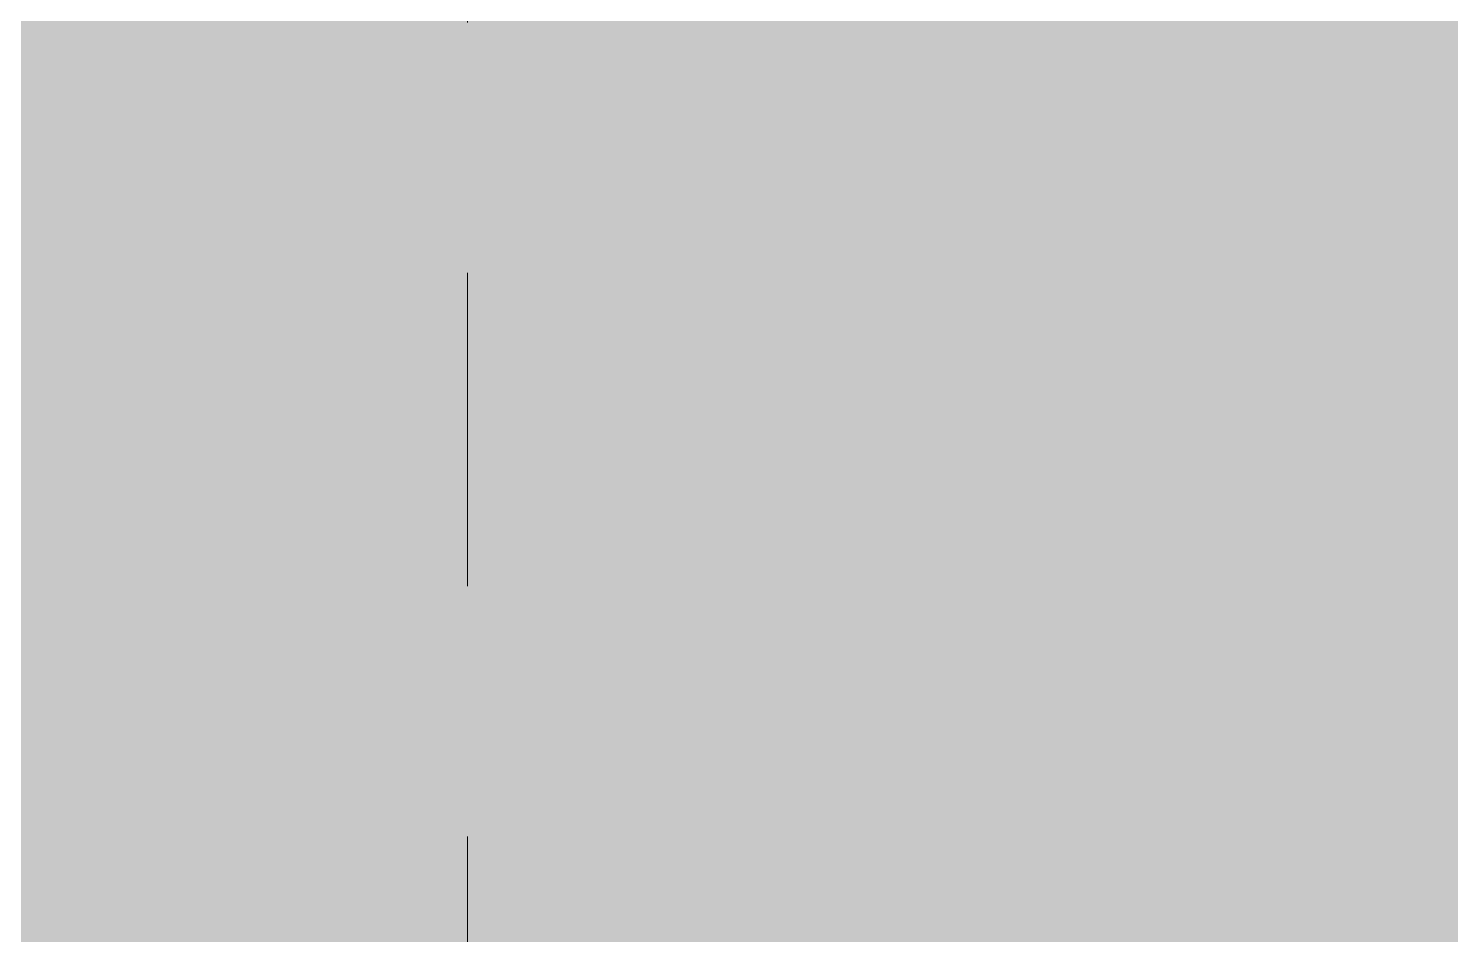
# Model space of a CAD drawing. Header units: inches. Extents: x -4110 to -1807, y 11006 to 12281.
# Drawn here: x -3822.741 to -3822.174, y 11144.515 to 11144.877 of the extents above; entities that cross this region are included whole.
import ezdxf

# ---------------------------------------------------------------- set-up
doc = ezdxf.new("R2010")
doc.units = ezdxf.units.IN
doc.header["$MEASUREMENT"] = 0
doc.linetypes.add('Hidden 1_8_', pattern=[0.1875, 0.125, -0.0625])
for name, color, linetype, lineweight in [('0-1', 7, 'Continuous', 5), ('0-3', 7, 'Continuous', 9), ('S-BEAM-5', 254, 'Continuous', 5), ('S-BEAM-8', 7, 'Hidden 1_8_', 9)]:
    doc.layers.add(name, color=color, linetype=linetype, lineweight=lineweight)

# ---------------------------------------------------------------- blocks, each defined once
blk = doc.blocks.new('W-Wide Flange - W12X87-2393869-ENLARGED RCP - 1ST FLOOR PLAN - EAST')
at = {"layer": 'S-BEAM-8'}
blk.add_line((125.674, 0.2575), (133.326, 0.2575), dxfattribs=at)
blk = doc.blocks.new('CTR - 1st Phase - Structure_rvt-1-ENLARGED RCP - 1ST FLOOR PLAN - EAST')
at = {"layer": 'S-BEAM-5'}
h = blk.add_hatch(color=256, dxfattribs=at)
h.paths.add_polyline_path([(-3818.82374, 11144.15326), (-3816.77374, 11144.15326), (-3816.77374, 11277.6644), (-3823.19874, 11277.6644), (-3823.19874, 11152.15326), (-3819.17174, 11152.15326), (-3818.92566, 11152.05134), (-3818.82374, 11151.80526), (-3818.82374, 11144.50126), (-3818.92566, 11144.25519), (-3819.17174, 11144.15326), (-3818.92566, 11144.15326)], flags=0)
h.paths.add_polyline_path([(-3819.17174, 11144.32726), (-3819.0487, 11144.37823), (-3818.99774, 11144.50126), (-3818.99774, 11151.80526), (-3819.0487, 11151.9283), (-3819.17174, 11151.97926), (-3823.19874, 11151.97926), (-3823.19874, 11144.32726)], flags=0)
h.paths.add_polyline_path([(-3823.19874, 11278.6644), (-3816.77374, 11278.6644), (-3816.77374, 11411.15326), (-3819.17174, 11411.15326), (-3818.92566, 11411.05134), (-3818.82374, 11410.80526), (-3818.82374, 11403.50126), (-3818.92566, 11403.25519), (-3819.17174, 11403.15326), (-3823.19874, 11403.15326), (-3823.19874, 11297.43048)], flags=0)
h.paths.add_polyline_path([(-3819.17174, 11403.32726), (-3819.0487, 11403.37823), (-3818.99774, 11403.50126), (-3818.99774, 11410.80526), (-3819.0487, 11410.9283), (-3819.17174, 11410.97926), (-3823.19874, 11410.97248), (-3823.19874, 11403.32726)], flags=0)
at = {"layer": '0-3', "rotation": 270}
blk.add_blockref('W-Wide Flange - W12X87-2393869-ENLARGED RCP - 1ST FLOOR PLAN - EAST', (-3822.82374, 11277.65326), dxfattribs=at)

msp = doc.modelspace()

# ---------------------------------------------------------------- block references
at = {"layer": '0-1'}
msp.add_blockref('CTR - 1st Phase - Structure_rvt-1-ENLARGED RCP - 1ST FLOOR PLAN - EAST', (0, 0), dxfattribs=at)

doc.saveas('drawing.dxf')
